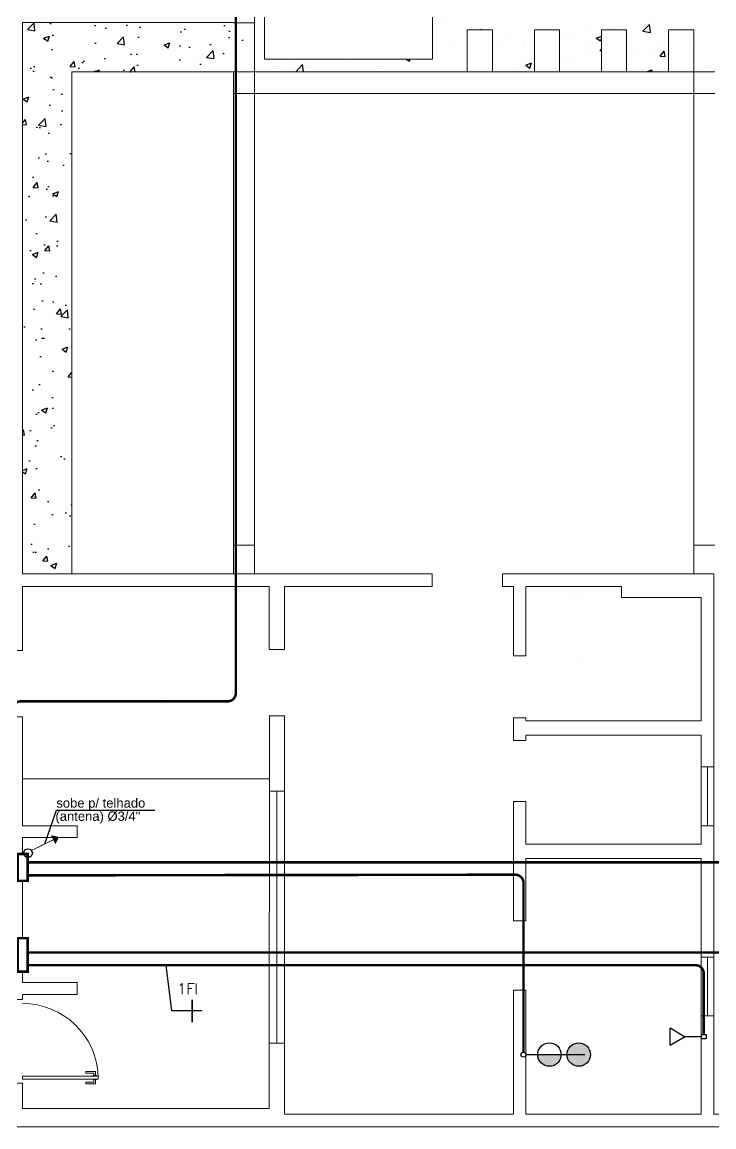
# Model space of a CAD drawing. Header units: millimetres. Extents: x 6597 to 20911, y -10306 to -132.
# Drawn here: x 13944 to 14769, y -2293 to -976 of the extents above; entities that cross this region are included whole.
import ezdxf

# ---------------------------------------------------------------- set-up
doc = ezdxf.new("R2010")
doc.units = ezdxf.units.MM
doc.header["$LTSCALE"] = 25
doc.header["$MEASUREMENT"] = 0
for name, pattern in [('CENTER', [2, 1.25, -0.25, 0.25, -0.25]), ('DASHDOT', [1, 0.5, -0.25, 0, -0.25]), ('DIVIDE', [1.25, 0.5, -0.25, 0, -0.25, 0, -0.25])]:
    doc.linetypes.add(name, pattern=pattern)
for name, color, linetype in [('CIRCUITOS', 7, 'Continuous'), ('MAAI - VEGETAÇÃO', 106, 'Continuous'), ('TOMADAS-TELEFONE', 3, 'Continuous'), ('TOMADAS-TV', 4, 'Continuous'), ('tub-intrefone', 30, 'CENTER'), ('Tub-Telefone', 3, 'DIVIDE'), ('TUB-TV', 4, 'DASHDOT')]:
    doc.layers.add(name, color=color, linetype=linetype)
doc.layers.add('MAAI - ALVENARIA', color=7, linetype='Continuous', lineweight=0)
doc.layers.add('TEXTO', color=7, linetype='Continuous', lineweight=30)
doc.styles.add('ETECARIAL', font='arial.ttf')
doc.styles.add('ROMANS', font='simplex.shx')

# ---------------------------------------------------------------- blocks, each defined once
blk = doc.blocks.new('TOTEL')
at = {"layer": 'TOMADAS-TELEFONE'}
for p, q in [((0.275, 0.075), (0.15, 0)), ((0.15, 0), (0.275, -0.075))]:
    blk.add_line(p, q, dxfattribs=at)
for points in [[(0, 0), (0.15, 0)], [(0.275, 0.075), (0.275, -0.075)]]:
    blk.add_lwpolyline(points, dxfattribs=at)
blk = doc.blocks.new('FASE')
at = {"const_width": 0.015}
blk.add_lwpolyline([(0.007, 0.105), (0.007, -0.105)], dxfattribs=at)
at = {"style": 'ROMANS'}
blk.add_attdef('C', (-0.007, 0.143), '', height=0.1, dxfattribs=at)

msp = doc.modelspace()

# ---------------------------------------------------------------- hatches: boundary and pattern name
at = {"layer": 'MAAI - VEGETAÇÃO', "transparency": 33554559}
h = msp.add_hatch(dxfattribs=at)
h.set_pattern_fill('AR-CONC', color=256, scale=10)
h.set_pattern_definition([(50, (-24630.43, -13486.307), (71.72602, -6.27521), [7.5, -82.5]), (355, (-24630.43, -13486.31), (-13.87513, 75.21921), [6, -66]), (100.45144, (-24624.45, -13486.83), (57.85088, 68.944), [6.37402, -70.11421]), (46.1842, (-24630.43, -13466.31), (106.72413, -16.55193), [11.25, -123.75]), (96.63564, (-24621.53, -13467.69), (93.4662, 97.41186), [9.56103, -105.17138]), (351.18416, (-24630.43, -13466.31), (93.4662, 97.41186), [9, -99]), (21, (-24620.43, -13471.307), (59.690705, -40.26189), [7.5, -82.5]), (326, (-24620.43, -13471.31), (24.33153, 72.515), [6, -66]), (71.45144, (-24615.45, -13474.66), (84.02224, 32.25312), [6.37402, -70.11421]), (37.5, (-24630.427, -13486.307), (1.215986, 33.289385), [0, -65.2, 0, -67, 0, -66.25]), (7.5, (-24630.427, -13486.307), (26.306954, 39.44117), [0, -38.2, 0, -63.7, 0, -25.25]), (327.5, (-24652.727, -13486.307), (53.382244, -2.255487), [0, -25, 0, -78, 0, -103.5]), (317.5, (-24662.727, -13486.307), (58.318617, 10.0105), [0, -32.5, 0, -51.8, 0, -73.5])])
h.paths.add_polyline_path([(14003.4, -1035.3), (14214.4, -1035.3), (14214.4, -976.8), (14196.4, -976.8), (13944.9, -976.7), (13944.9, -1410.8), (13944.9, -1495.8), (13944.9, -1633.8), (13954.9, -1633.8), (14003.4, -1633.8)])
at = {"layer": 'TOMADAS-TV'}
h = msp.add_hatch(color=256, dxfattribs=at)
h.paths.add_polyline_path([(13981.4, -1950.5), (13988.1, -1947.3), (13984, -1955.9)])
h.paths.add_polyline_path([(13978.7, -1945.1), (13988.1, -1947.3), (13981.4, -1950.5)])
for points in [[(14593.8, -2206.6, -0.414214), (14607.8, -2192.6, -0.414214), (14621.8, -2206.6)], [(14558.9, -2206.6, 0.414214), (14572.9, -2220.6, 0.414214), (14586.9, -2206.6)], [(14593.8, -2206.6, 0.414214), (14607.8, -2220.6, 0.414214), (14621.8, -2206.6)]]:
    msp.add_hatch(color=256, dxfattribs=at).paths.add_polyline_path(points)

# ---------------------------------------------------------------- linework, layer by layer
for p, q in [((13971.3, -1955.6), (13985.2, -1915.1)), ((13985.2, -1915.1), (14102.6, -1915.1))]:
    msp.add_line(p, q)
at = {"layer": 'CIRCUITOS', "color": 7}
for p, q in [((14122.6, -2154.6), (14116.1, -2100)), ((14159.1, -2154.6), (14122.6, -2154.6))]:
    msp.add_line(p, q, dxfattribs=at)
at = {"layer": 'MAAI - ALVENARIA'}
for p, q in [((14233.4, -1020.3), (14233.4, -570.8)), ((14433.4, -570.8), (14433.4, -1020.3)), ((14221.4, -795.3), (14221.4, -976.8)), ((14196.4, -976.7), (13944.9, -976.7)), ((13944.9, -976.7), (13944.9, -1410.8)), ((14196.4, -976.8), (14196.4, -976.7)), ((14221.4, -976.8), (14196.4, -976.8)), ((14474.9, -1035.3), (14474.9, -985.3)), ((14474.9, -985.3), (14504.9, -985.3)), ((14489.8, -985.3), (14491.9, -984.5)), ((14491.7, -985.3), (14491.9, -984.5)), ((14504.9, -985.3), (14504.9, -1035.3)), ((14554.9, -1035.3), (14554.9, -985.3)), ((14554.9, -985.3), (14584.9, -985.3)), ((14584.9, -985.3), (14584.9, -1035.3)), ((14634.9, -1035.3), (14634.9, -985.3)), ((14634.9, -985.3), (14664.9, -985.3)), ((14644.3, -983.9), (14644.3, -983.9)), ((14661.4, -981.3), (14661.4, -981.3)), ((14664.9, -985.3), (14664.9, -1035.3)), ((14714.9, -1035.3), (14714.9, -985.3)), ((14714.9, -985.3), (14744.9, -985.3)), ((14744.9, -985.3), (14744.9, -1035.3)), ((14511.8, -1000.4), (14511.8, -1000.4)), ((14592.4, -991.4), (14592.4, -991.4)), ((14633.6, -998.5), (14634.9, -994.6)), ((14746.7, -998.7), (14746.7, -998.7)), ((14633, -1010.3), (14634.9, -1008)), ((14633, -1010.3), (14634.9, -1010.4)), ((14672, -1007.2), (14672, -1007.2)), ((14744.9, -1003.8), (14744.9, -1003.8)), ((14433.4, -1020.3), (14233.4, -1020.3)), ((14591.2, -1024.7), (14591.2, -1024.7)), ((14744.9, -1035.3), (14003.4, -1035.3)), ((14003.4, -1035.3), (14003.4, -1633.8)), ((14221.4, -1035.3), (14196.4, -1035.3)), ((14196.4, -1035.3), (14196.4, -1061.3)), ((14221.4, -1035.3), (14744.9, -1035.3)), ((14221.4, -1061.3), (14221.4, -1035.3)), ((14221.4, -1061.3), (14221.4, -1035.3)), ((14469.5, -1035.2), (14469.5, -1035.2)), ((14504.9, -1035.3), (14474.9, -1035.3)), ((14584.9, -1035.3), (14554.9, -1035.3)), ((14664.9, -1035.3), (14634.9, -1035.3)), ((14744.9, -1035.3), (14714.9, -1035.3)), ((14744.9, -1035.3), (14744.9, -1061.3)), ((14769.9, -1035.3), (14744.9, -1035.3)), ((14744.9, -1035.3), (14744.9, -1061.3)), ((14758.2, -1033.2), (14758.2, -1033.2)), ((14196.4, -1061.3), (14221.4, -1061.3)), ((14196.4, -1061.3), (14221.4, -1061.3)), ((14744.9, -1061.3), (14769.9, -1061.3)), ((14744.9, -1061.3), (14769.9, -1061.3)), ((13944.9, -1410.8), (13944.9, -1495.8)), ((13944.9, -1495.8), (13944.9, -1633.8)), ((14221.4, -1599.3), (14196.4, -1599.3)), ((14221.4, -1599.3), (14196.4, -1599.3)), ((14196.4, -1599.3), (14196.4, -1633.8)), ((14221.4, -1633.8), (14221.4, -1599.3)), ((14769.9, -1599.3), (14744.9, -1599.3)), ((14768.9, -1599.3), (14744.9, -1599.3)), ((14744.9, -1599.3), (14744.9, -1633.8)), ((13944.9, -1633.8), (13954.9, -1633.8)), ((13954.9, -1633.8), (14196.4, -1633.8)), ((14196.4, -1633.8), (14221.4, -1633.8)), ((14196.4, -1633.8), (14432.9, -1633.8)), ((14432.9, -1633.8), (14432.9, -1648.8)), ((14516.9, -1648.8), (14516.9, -1633.8)), ((14516.9, -1633.8), (14768.9, -1633.8)), ((14744.9, -1633.8), (14768.9, -1633.8)), ((14768.9, -1633.8), (14768.9, -1718.8)), ((13944.9, -1648.8), (13944.9, -1718.8)), ((14238.9, -1648.8), (13944.9, -1648.8)), ((13944.9, -1648.8), (13944.9, -1725.2)), ((14238.9, -1718.8), (14238.9, -1648.8)), ((14238.9, -1723.8), (14238.9, -1648.8)), ((14416.9, -1648.8), (14256.9, -1648.8)), ((14256.9, -1648.8), (14256.9, -1708.8)), ((14432.9, -1648.8), (14256.9, -1648.8)), ((14256.9, -1648.8), (14256.9, -1723.8)), ((14529.9, -1648.8), (14516.9, -1648.8)), ((14529.9, -1731.2), (14529.9, -1648.8)), ((14544.9, -1711.8), (14544.9, -1648.8)), ((14544.9, -1648.8), (14658.9, -1648.8)), ((14658.9, -1648.8), (14544.9, -1648.8)), ((14544.9, -1648.8), (14544.9, -1731.2)), ((14658.9, -1648.8), (14658.9, -1661.8)), ((14658.9, -1661.8), (14658.9, -1648.8)), ((14658.9, -1661.8), (14753.9, -1661.8)), ((14753.9, -1661.8), (14658.9, -1661.8)), ((14753.9, -1661.8), (14753.9, -1711.8)), ((14753.9, -1718.8), (14753.9, -1661.8)), ((14753.9, -1808.8), (14753.9, -1683.9)), ((14753.9, -1683.9), (14753.9, -1808.8)), ((14768.9, -1863.8), (14768.9, -1683.9)), ((14768.9, -1683.9), (14768.9, -1972.8)), ((14238.9, -1723.8), (14256.9, -1723.8)), ((14256.9, -1723.8), (14238.9, -1723.8)), ((14753.9, -1808.8), (14753.9, -1711.8)), ((14768.9, -1718.8), (14768.9, -1718.8)), ((13944.9, -1725.2), (13929.9, -1725.2)), ((14544.9, -1731.2), (14529.9, -1731.2)), ((14238.9, -1802.8), (14256.9, -1802.8)), ((14238.9, -2270.8), (14239, -1802.8)), ((14239, -1802.8), (14257, -1802.8)), ((14257, -1802.8), (14256.9, -2062.8)), ((13929.9, -1804.2), (13944.9, -1804.2)), ((13944.9, -1804.2), (13944.9, -1933.8)), ((14256.9, -2207.8), (14256.9, -1807.8)), ((14530, -1808.8), (14529.9, -1825.8)), ((14544.9, -1805.2), (14530, -1805.2)), ((14530, -1805.2), (14530, -1808.8)), ((14544.9, -1808.8), (14544.9, -1805.2)), ((14753.9, -1808.8), (14544.9, -1808.8)), ((14544.9, -1808.8), (14545, -1808.8)), ((14545, -1808.8), (14544.9, -1808.8)), ((14544.9, -1808.8), (14544.9, -1808.8)), ((14529.9, -1825.8), (14529.9, -1825.8)), ((14529.9, -1825.8), (14529.9, -1832.2)), ((14544.9, -1832.2), (14544.9, -1825.8)), ((14544.9, -1825.8), (14544.9, -1825.8)), ((14544.9, -1825.8), (14753.9, -1825.8)), ((14753.9, -1825.8), (14753.9, -1863.8)), ((14753.9, -1955.8), (14753.9, -1825.8)), ((14529.9, -1832.2), (14544.9, -1832.2)), ((14529.9, -2047.2), (14529.9, -1904.8)), ((14529.9, -1904.8), (14544.9, -1904.8)), ((14544.9, -1904.8), (14544.9, -1955.8)), ((13944.9, -1933.8), (14009.9, -1933.8)), ((14009.9, -1933.8), (14009.9, -1947.8)), ((14009.9, -1947.8), (13944.9, -1947.8)), ((13944.9, -1947.8), (13944.9, -1967.5)), ((14544.9, -1955.8), (14753.9, -1955.8)), ((14753.9, -1972.8), (14544.9, -1972.8)), ((14544.9, -1972.8), (14544.9, -2047.2)), ((14753.9, -2277.8), (14753.9, -1972.8)), ((14768.9, -1972.8), (14768.9, -2277.8)), ((13944.9, -1999.5), (13944.9, -2067.8)), ((14544.9, -2047.2), (14529.9, -2047.2)), ((14256.9, -2062.8), (14256.9, -2277.8)), ((13944.9, -2107.8), (13944.9, -2120.8)), ((13944.9, -2120.8), (14009.9, -2120.8)), ((14009.9, -2120.8), (14009.9, -2134.8)), ((14529.9, -2270.8), (14529.9, -2129.8)), ((14529.9, -2129.8), (14544.9, -2129.8)), ((14544.9, -2129.8), (14544.9, -2277.8)), ((13944.9, -2140.8), (13929.9, -2140.8)), ((14009.9, -2134.8), (13944.9, -2134.8)), ((13944.9, -2134.8), (13944.9, -2140.8)), ((14256.9, -2207.8), (14256.9, -2277.8)), ((14529.9, -2277.8), (14529.9, -2207.8)), ((13929.9, -2240.8), (13944.9, -2240.8)), ((13944.9, -2240.8), (13944.9, -2270.8)), ((13944.9, -2270.8), (14238.9, -2270.8)), ((14256.9, -2277.8), (14529.9, -2277.8)), ((14256.9, -2277.8), (14529.9, -2277.8)), ((14529.9, -2277.8), (14529.9, -2270.8)), ((14544.9, -2277.8), (14753.9, -2277.8)), ((14768.9, -2277.8), (15115.9, -2277.8)), ((15135.9, -2292.8), (9886.4, -2292.8))]:
    msp.add_line(p, q, dxfattribs=at)
at = {"layer": 'MAAI - ALVENARIA', "ltscale": 0.025}
for p, q in [((14221.4, -976.8), (14221.4, -1035.3)), ((14221.4, -1035.3), (14321.4, -1035.3)), ((14196.4, -1599.3), (14196.4, -1061.3)), ((14221.4, -1061.3), (14221.4, -1599.3)), ((14744.9, -1061.3), (14221.4, -1061.3)), ((14744.9, -1599.3), (14744.9, -1061.3))]:
    msp.add_line(p, q, dxfattribs=at)
at = {"layer": 'MAAI - ALVENARIA', "ltscale": 0.0125}
for p, q in [((14753.9, -1863.8), (14768.9, -1863.8)), ((14761.4, -1933.8), (14761.4, -1863.8)), ((14256.9, -1892.8), (14238.9, -1892.8)), ((14247.9, -2192.8), (14247.9, -1892.8)), ((14753.9, -1933.8), (14768.9, -1933.8)), ((14753.9, -2090.3), (14768.9, -2090.3)), ((14761.4, -2160.3), (14761.4, -2090.3)), ((14753.9, -2160.3), (14768.9, -2160.3)), ((14256.9, -2192.8), (14238.9, -2192.8))]:
    msp.add_line(p, q, dxfattribs=at)
at = {"layer": 'MAAI - ALVENARIA', "ltscale": 0.04}
msp.add_line((13944.9, -1877.8), (14238.9, -1877.8), dxfattribs=at)
at = {"layer": 'MAAI - ALVENARIA', "ltscale": 0.02}
msp.add_line((14738.9, -2277.8), (14753.9, -2277.8), dxfattribs=at)
at = {"layer": 'MAAI - ALVENARIA', "ltscale": 0.015}
for points in [[(13944.8, -2235.8), (14034.8, -2235.8), (14034.8, -2232.3), (13944.8, -2232.3)], [(14020.2, -2228.8), (14029.9, -2228.8), (14029.9, -2231.7), (14031.9, -2231.7), (14031.9, -2226.8), (14020.2, -2226.8)], [(14020.2, -2239.3), (14029.9, -2239.3), (14029.9, -2236.4), (14031.9, -2236.4), (14031.9, -2241.3), (14020.2, -2241.3)], [(14028.9, -2232.3), (14033.1, -2232.3), (14033.1, -2231.7), (14028.9, -2231.7)], [(14028.9, -2235.8), (14033.1, -2235.8), (14033.1, -2236.4), (14028.9, -2236.4)]]:
    msp.add_lwpolyline(points, close=True, dxfattribs=at)
msp.add_arc((13945.1, -2235.6), 89.8, 2.1159, 90.1561, dxfattribs=at)
at = {"layer": 'MAAI - VEGETAÇÃO', "linetype": 'Continuous', "transparency": 33554559}
for p, q in [((14439.8, -979.1), (14439.8, -979.1)), ((14448.3, -976.3), (14448.3, -976.3)), ((14621.9, -979.2), (14621.9, -979.2)), ((14684.4, -987), (14692.2, -978.9)), ((14684.4, -987), (14693.3, -988.4)), ((14693.3, -988.4), (14692.2, -978.9)), ((14695.7, -976.9), (14695.7, -976.9)), ((14458.5, -998.1), (14458.5, -998.1)), ((14520.9, -992.5), (14520.9, -992.5)), ((14541.9, -997.8), (14541.9, -997.8)), ((14603.1, -991.3), (14603.1, -991.3)), ((14628.6, -995.2), (14634.9, -992.8)), ((14628.6, -995.2), (14633.6, -998.5)), ((14438.6, -1012.4), (14438.6, -1012.4)), ((14544.8, -1001.3), (14544.8, -1001.3)), ((14618.6, -1004.9), (14618.6, -1004.9)), ((14624.8, -1001.3), (14624.8, -1001.3)), ((14694.4, -1010.2), (14694.4, -1010.2)), ((14704.8, -1001.3), (14704.8, -1001.3)), ((14704.8, -1016.6), (14709.6, -1010.8)), ((14710.7, -1017.1), (14709.6, -1010.8)), ((14268.7, -1025.7), (14268.7, -1025.7)), ((14270.8, -1034.8), (14278.6, -1026.7)), ((14279.6, -1035.3), (14278.6, -1026.7)), ((14306.6, -1020.7), (14306.6, -1020.7)), ((14336.7, -1025.8), (14336.7, -1025.8)), ((14402.2, -1020.3), (14405.9, -1022.8)), ((14405.9, -1022.8), (14406.7, -1020.3)), ((14428.1, -1021.3), (14428.1, -1021.3)), ((14532.4, -1026.9), (14532.4, -1026.9)), ((14544.6, -1027.4), (14551.6, -1024.7)), ((14549.6, -1030.8), (14551.6, -1024.7)), ((14595.6, -1018.6), (14595.6, -1018.6)), ((14620.6, -1015.3), (14620.6, -1015.3)), ((14704.8, -1016.6), (14710.7, -1017.1)), ((14243.7, -1029), (14243.7, -1029)), ((14270.8, -1034.8), (14274.1, -1035.3)), ((14284.8, -1033.3), (14284.8, -1033.3)), ((14369.8, -1031.3), (14369.8, -1031.3)), ((14540.6, -1031.1), (14540.6, -1031.1)), ((14544.6, -1027.4), (14549.6, -1030.8)), ((14688.7, -1035.3), (14695.3, -1032.8)), ((14694.5, -1035.3), (14695.3, -1032.8)), ((14596.9, -1660.8), (14596.9, -1660.8)), ((14611.6, -1661.2), (14611.6, -1661.2)), ((14611.6, -1739.2), (14611.6, -1739.2)), ((14110.8, -1781.2), (14110.8, -1781.2)), ((14114.1, -1781.8), (14114.1, -1781.8))]:
    msp.add_line(p, q, dxfattribs=at)
at = {"layer": 'TOMADAS-TELEFONE', "linetype": 'Continuous'}
for p, q in [((14754.2, -2187.9), (14754.2, -2182.6)), ((14754.2, -2182.6), (14759.5, -2182.6)), ((14759.5, -2182.6), (14759.5, -2187.9)), ((14759.5, -2187.9), (14754.2, -2187.9))]:
    msp.add_line(p, q, dxfattribs=at)
at = {"layer": 'TOMADAS-TELEFONE', "const_width": 3}
msp.add_lwpolyline([(13950.9, -2107.8), (13950.9, -2067.8), (13938.9, -2067.8), (13938.9, -2107.8)], close=True, dxfattribs=at)
at = {"layer": 'TOMADAS-TV', "const_width": 1}
msp.add_lwpolyline([(13955.5, -1963.3), (13987.1, -1947.9)], dxfattribs=at)
at = {"layer": 'TOMADAS-TV', "const_width": 3}
msp.add_lwpolyline([(13950.9, -1999.5), (13950.9, -1967.5), (13938.9, -1967.5), (13938.9, -1999.5)], close=True, dxfattribs=at)
at = {"layer": 'TOMADAS-TV'}
for points in [[(14544.9, -2206.6), (14586.9, -2206.6)], [(14572.9, -2206.6), (14614.9, -2206.6)]]:
    msp.add_lwpolyline(points, dxfattribs=at)
for centre, radius in [((13951.3, -1966.4), 5.17), ((14572.9, -2206.6), 14), ((14607.8, -2206.6), 14), ((14542, -2206.7), 2.9)]:
    msp.add_circle(centre, radius, dxfattribs=at)
at = {"layer": 'tub-intrefone', "const_width": 3}
msp.add_lwpolyline([(13932.6, -1955.8), (13932.6, -1795.6, -0.414214), (13942.6, -1785.6), (14189.1, -1785.6, 0.414214), (14199.1, -1775.6), (14199.1, -879.7)], format="xyb", dxfattribs=at)
at = {"layer": 'Tub-Telefone', "color": 3, "const_width": 3}
msp.add_lwpolyline([(13951.5, -2085), (15232.9, -2085)], dxfattribs=at)
msp.add_lwpolyline([(13951.5, -2100), (14746.8, -2100, -0.414214), (14756.8, -2110), (14756.8, -2182.6)], format="xyb", dxfattribs=at)
at = {"layer": 'TUB-TV', "const_width": 3}
msp.add_lwpolyline([(13951.3, -1977.5), (15234.9, -1977.5)], dxfattribs=at)
msp.add_lwpolyline([(13950.9, -1993), (14532, -1992.2, -0.414618), (14542, -2002.2), (14542, -2203.8)], format="xyb", dxfattribs=at)

# ---------------------------------------------------------------- block references
at = {"layer": 'CIRCUITOS', "linetype": 'Continuous'}
ref = msp.add_blockref('FASE', (14146.1, -2154.6), dxfattribs=dict(at, xscale=128, yscale=128, zscale=128))
ref.add_attrib('C', '1FI', (14128.9, -2134.6), dxfattribs={"layer": '0', "height": 12.8, "style": 'ROMANS'})
at = {"layer": 'TOMADAS-TELEFONE', "linetype": 'Continuous', "xscale": 136, "yscale": 136, "zscale": 136, "rotation": 179.999999999998}
msp.add_blockref('TOTEL', (14754.2, -2185.3), dxfattribs=at)

# ---------------------------------------------------------------- texts
at = {"layer": 'TEXTO', "style": 'ETECARIAL'}
for s, p in [('sobe p/ telhado', (13985.1, -1912.3)), ('(antena) %%C3/4"', (13984, -1928))]:
    msp.add_text(s, height=11.1, dxfattribs=at).set_placement(p)

doc.saveas('drawing.dxf')
